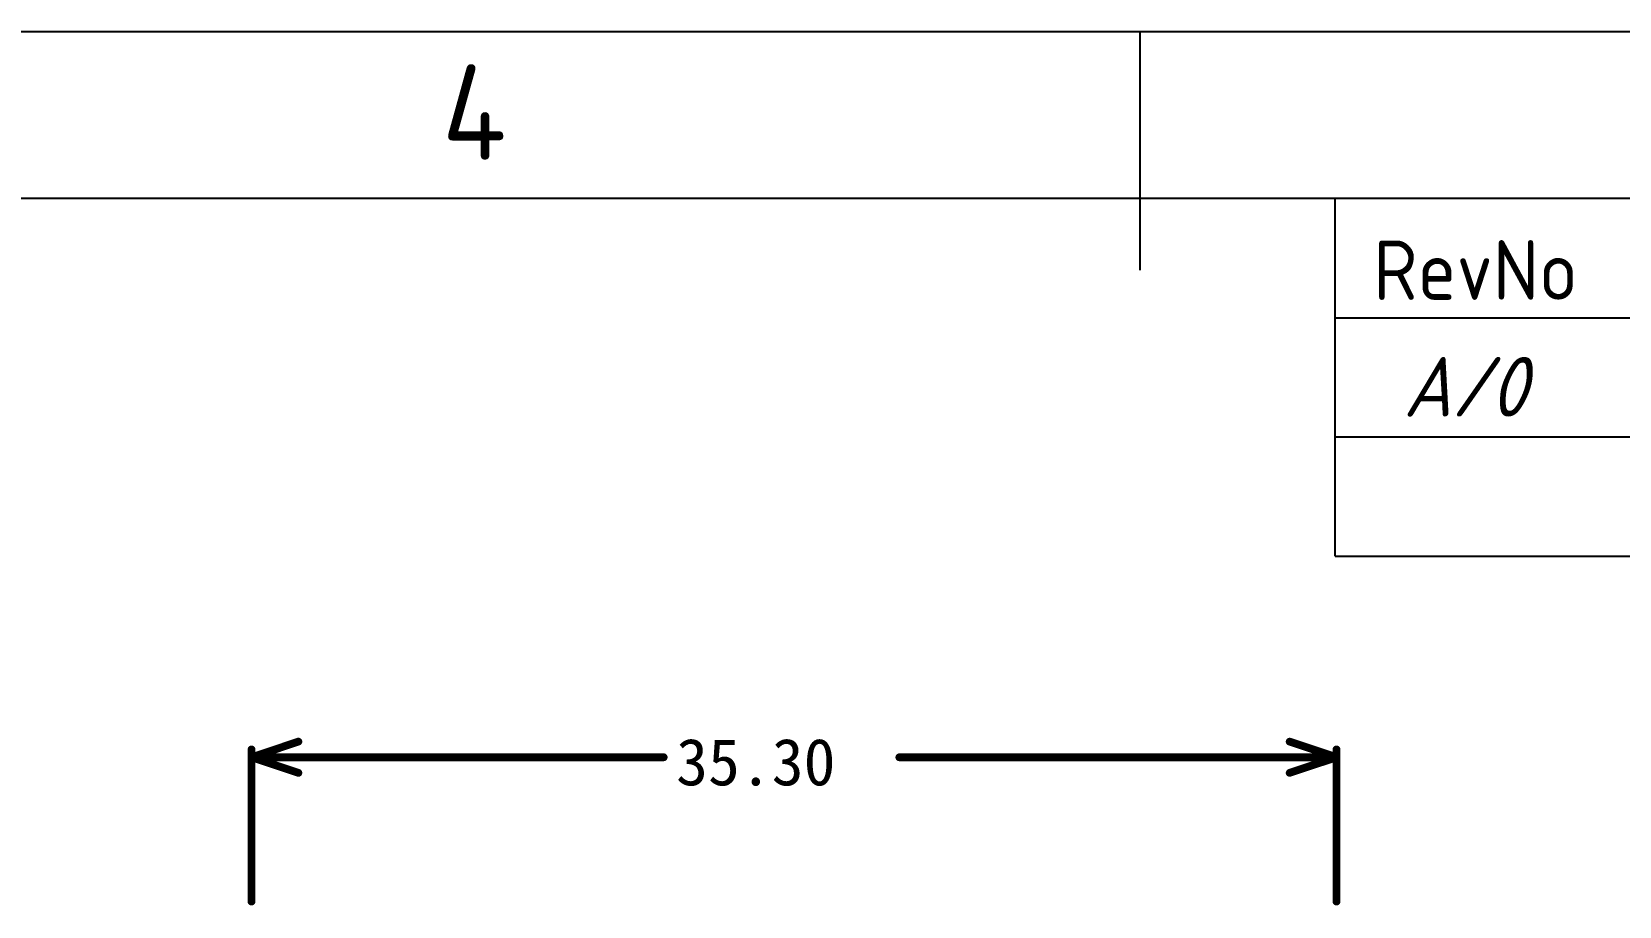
# Model space of a CAD drawing. Header units: inches. Extents: x 32166 to 66782, y 2386 to 7162.
# Drawn here: x 33180.7 to 33593.9, y 4001 to 4228.6 of the extents above; entities that cross this region are included whole.
import ezdxf
from ezdxf.enums import TextEntityAlignment as Align

# ---------------------------------------------------------------- set-up
doc = ezdxf.new("R2010")
doc.units = ezdxf.units.IN
doc.header["$LTSCALE"] = 0.64311
doc.header["$MEASUREMENT"] = 0
doc.layers.get('0').update_dxf_attribs({"linetype": 'CONTINUOUS'})
doc.layers.add('TOPOVERLAY', color=2, linetype='CONTINUOUS')
doc.styles.add('ISO Proportional', font='isocp')
doc.styles.get("Standard").update_dxf_attribs({"font": 'txt', "width": 0.8})

msp = doc.modelspace()

# ---------------------------------------------------------------- linework, layer by layer
for p, q in [((33469.16, 4228.61), (33469.16, 4166.56)), ((34728.68, 4185.17), (32209.64, 4185.17)), ((33519.95, 4092.11), (33519.95, 4185.17)), ((33519.95, 4154.15), (34728.68, 4154.15)), ((33519.95, 4123.13), (34728.68, 4123.13)), ((33519.95, 4092.11), (34728.68, 4092.11))]:
    msp.add_line(p, q)
msp.add_lwpolyline([(32166.21, 2385.86), (34772.11, 2385.86), (34772.11, 4228.61), (32166.21, 4228.61)], close=True)
at = {"layer": 'TOPOVERLAY', "const_width": 2.03}
for points in [[(33237.93, 4039.74), (33250.12, 4043.81)], [(33237.93, 4002.18), (33237.93, 4041.78)], [(33508.13, 4043.81), (33520.33, 4039.74)], [(33520.33, 4002.18), (33520.33, 4041.78)], [(33237.93, 4039.74), (33345.2, 4039.74)], [(33237.93, 4039.74), (33250.12, 4035.68)], [(33406.55, 4039.74), (33520.33, 4039.74)], [(33508.13, 4035.68), (33520.33, 4039.74)]]:
    msp.add_lwpolyline(points, dxfattribs=at)
at = {"layer": 'TOPOVERLAY', "const_width": 1.02}
for points in [[(33237.42, 4041.78, 1), (33238.43, 4041.78, 1)], [(33249.61, 4043.81, 1), (33250.63, 4043.81, 1)], [(33507.63, 4043.81, 1), (33508.64, 4043.81, 1)], [(33519.82, 4041.78, 1), (33520.83, 4041.78, 1)], [(33237.42, 4039.74, 1), (33238.43, 4039.74, 1)], [(33237.42, 4039.74, 1), (33238.43, 4039.74, 1)], [(33237.42, 4039.74, 1), (33238.43, 4039.74, 1)], [(33344.69, 4039.74, 1), (33345.71, 4039.74, 1)], [(33406.04, 4039.74, 1), (33407.06, 4039.74, 1)], [(33519.82, 4039.74, 1), (33520.83, 4039.74, 1)], [(33519.82, 4039.74, 1), (33520.83, 4039.74, 1)], [(33519.82, 4039.74, 1), (33520.83, 4039.74, 1)], [(33249.61, 4035.68, 1), (33250.63, 4035.68, 1)], [(33507.63, 4035.68, 1), (33508.64, 4035.68, 1)], [(33237.42, 4002.18, 1), (33238.43, 4002.18, 1)], [(33519.82, 4002.18, 1), (33520.83, 4002.18, 1)]]:
    msp.add_lwpolyline(points, format="xyb", close=True, dxfattribs=at)

# ---------------------------------------------------------------- texts
at = {"style": 'ISO Proportional'}
msp.add_text('4', height=24.82, dxfattribs=at).set_placement((33295.89, 4207.7), align=Align.MIDDLE)
msp.add_text('RevNo', height=15.511, dxfattribs=at).set_placement((33529.92, 4166.56), align=Align.MIDDLE_LEFT)
at = {"style": 'ISO Proportional', "oblique": 15}
msp.add_text('A/0', height=15.511, dxfattribs=at).set_placement((33537.7, 4136.2), align=Align.MIDDLE_LEFT)
at = {"layer": 'TOPOVERLAY'}
msp.add_text('35.30', height=12.192, dxfattribs=at).set_placement((33348.45, 4032.43))

doc.saveas('drawing.dxf')
